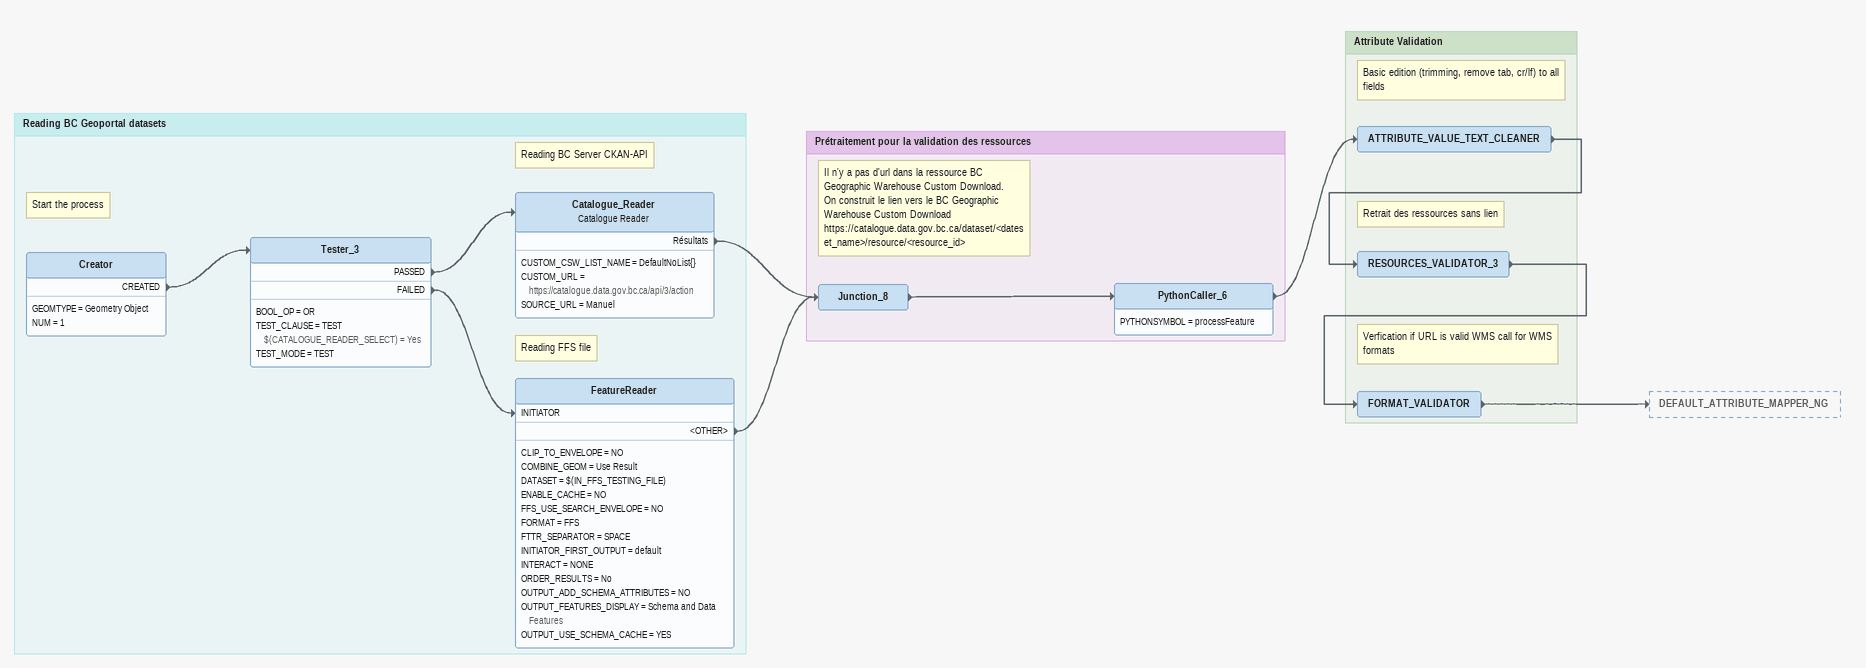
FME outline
Bookmark: Reading BC Geoportal datasets
Note: Start the process
Creator
    GEOMTYPE = Geometry Object
    NUM = 1
    CREATED -> Tester_3
Tester_3
    BOOL_OP = OR
    TEST_CLAUSE = TEST $(CATALOGUE_READER_SELECT) = Yes
    TEST_MODE = TEST
    PASSED -> Catalogue_Reader
    FAILED -> FeatureReader [INITIATOR]
Note: Reading BC Server CKAN-API
Catalogue_Reader: Catalogue Reader
    CUSTOM_CSW_LIST_NAME = DefaultNoList{}
    CUSTOM_URL = https://catalogue.data.gov.bc.ca/api/3/action
    SOURCE_URL = Manuel
    Résultats -> Junction_8
Note: Reading FFS file
FeatureReader
    CLIP_TO_ENVELOPE = NO
    COMBINE_GEOM = Use Result
    DATASET = $(IN_FFS_TESTING_FILE)
    ENABLE_CACHE = NO
    FFS_USE_SEARCH_ENVELOPE = NO
    FORMAT = FFS
    FTTR_SEPARATOR = SPACE
    INITIATOR_FIRST_OUTPUT = default
    INTERACT = NONE
    ORDER_RESULTS = No
    OUTPUT_ADD_SCHEMA_ATTRIBUTES = NO
    OUTPUT_FEATURES_DISPLAY = Schema and Data Features
    OUTPUT_USE_SCHEMA_CACHE = YES
    <OTHER> -> Junction_8

Bookmark: Prétraitement pour la validation des ressources
Note: Il n'y a pas d'url dans la ressource BC Geographic Warehouse Custom Download. / On construit le lien vers le BC Geographic Warehouse Custom Download / https://catalogue.data.gov.bc.ca/dataset/<dateset_name>/resource/<resource_id>
Junction_8
    -> PythonCaller_6
PythonCaller_6
    PYTHONSYMBOL = processFeature
    -> ATTRIBUTE_VALUE_TEXT_CLEANER

Bookmark: Attribute Validation
Note: Basic edition (trimming, remove tab, cr/lf) to all fields
ATTRIBUTE_VALUE_TEXT_CLEANER
    -> RESOURCES_VALIDATOR_3
Note: Retrait des ressources sans lien
RESOURCES_VALIDATOR_3
    -> FORMAT_VALIDATOR
Note: Verfication if URL is valid WMS call for WMS formats
FORMAT_VALIDATOR
    -> DEFAULT_ATTRIBUTE_MAPPER_NG
